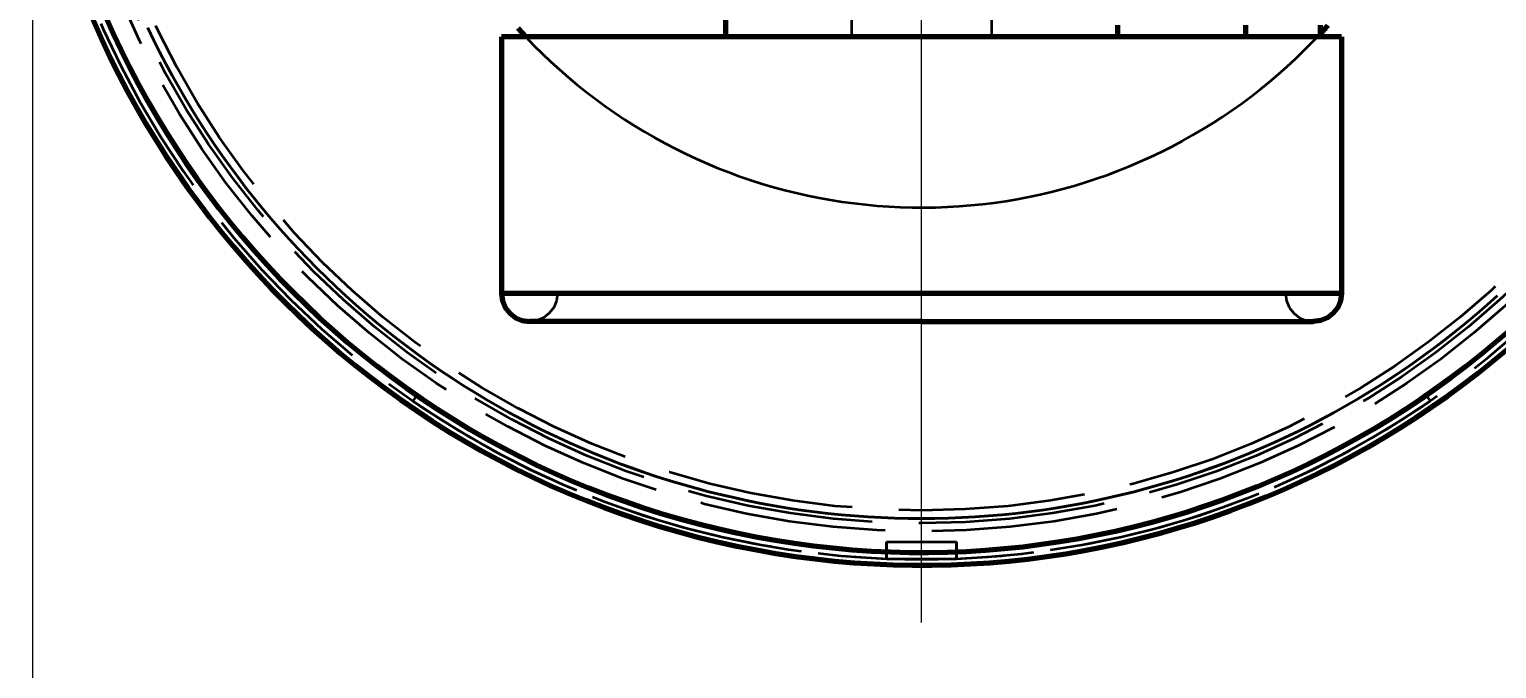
# Model space of a CAD drawing. Header units: millimetres. Extents: x 0 to 2208, y 0 to 420.
# Drawn here: x 70.35 to 101.79, y 38.11 to 51.81 of the extents above; entities that cross this region are included whole.
import ezdxf

# ---------------------------------------------------------------- set-up
doc = ezdxf.new("R2010")
doc.units = ezdxf.units.MM
doc.linetypes.add('IRAM-E-TRAZOS', pattern=[5, 4, -1])
doc.linetypes.add('IRAM-F-TRAZO-PUNTO', pattern=[20, 15, -2, 1, -2])
for name, color, linetype, lineweight in [('01-VISIBLE', 7, 'CONTINUOUS', 70), ('02-OCULTA', 4, 'IRAM-E-TRAZOS', 35), ('03-EJE', 1, 'IRAM-F-TRAZO-PUNTO', 18), ('04-COTA', 3, 'CONTINUOUS', 18)]:
    doc.layers.add(name, color=color, linetype=linetype, lineweight=lineweight)
doc.styles.add('ISO3098', font='isocpeur.ttf')
doc.dimstyles.new('FLAMA-IRAM', dxfattribs={"dimtxt": 3.5, "dimasz": 3.5, "dimexe": 2, "dimexo": 1.5, "dimgap": 1, "dimtad": 1, "dimdec": 1, "dimtxsty": 'ISO3098', "dimblk": 'IRAM_FLECHA', "dimblk1": 'IRAM_FLECHA', "dimblk2": 'IRAM_FLECHA', "dimcen": 2.5, "dimclrd": 256, "dimclre": 256, "dimclrt": 256, "dimazin": 3, "dimtfac": 1, "dimtmove": 0, "dimatfit": 3, "dimlwd": 18, "dimlwe": 18})

# ---------------------------------------------------------------- blocks, each defined once
blk = doc.blocks.new('IRAM_FLECHA')
blk.add_solid([(0, 0), (-1, 0.125), (-1, -0.125)])

msp = doc.modelspace()

# ---------------------------------------------------------------- linework, layer by layer
at = {"layer": '01-VISIBLE'}
for p, q in [((85.265, 52.9), (85.265, 51.65)), ((93.665, 51.9), (93.665, 51.65)), ((96.415, 51.65), (96.415, 51.9)), ((98.015, 51.65), (98.015, 51.9)), ((80.465, 51.65), (80.465, 46.15)), ((98.465, 51.65), (98.465, 46.15))]:
    msp.add_line(p, q, dxfattribs=at)
for points in [[(98.015, 51.725), (98.042, 51.754), (98.068, 51.783), (98.095, 51.812), (98.121, 51.841), (98.148, 51.871), (98.174, 51.9)], [(98.465, 51.65), (98.215, 51.65), (97.965, 51.65), (97.715, 51.65), (97.465, 51.65), (97.215, 51.65), (96.965, 51.65), (96.715, 51.65), (96.465, 51.65), (96.215, 51.65), (95.965, 51.65), (95.715, 51.65), (95.465, 51.65), (95.215, 51.65), (94.965, 51.65), (94.715, 51.65), (94.465, 51.65), (94.215, 51.65), (93.965, 51.65), (93.715, 51.65), (93.465, 51.65), (93.215, 51.65), (92.965, 51.65), (92.715, 51.65), (92.465, 51.65), (92.215, 51.65), (91.965, 51.65), (91.715, 51.65), (91.465, 51.65), (91.215, 51.65), (90.965, 51.65), (90.715, 51.65), (90.465, 51.65), (90.215, 51.65), (89.965, 51.65), (89.715, 51.65), (89.465, 51.65), (89.215, 51.65), (88.965, 51.65), (88.715, 51.65), (88.465, 51.65), (88.215, 51.65), (87.965, 51.65), (87.715, 51.65), (87.465, 51.65), (87.215, 51.65), (86.965, 51.65), (86.715, 51.65), (86.465, 51.65), (86.215, 51.65), (85.965, 51.65), (85.715, 51.65), (85.465, 51.65), (85.215, 51.65), (84.965, 51.65), (84.715, 51.65), (84.465, 51.65), (84.215, 51.65), (83.965, 51.65), (83.715, 51.65), (83.465, 51.65), (83.215, 51.65), (82.965, 51.65), (82.715, 51.65), (82.465, 51.65), (82.215, 51.65), (81.965, 51.65), (81.715, 51.65), (81.465, 51.65), (81.215, 51.65), (80.965, 51.65), (80.715, 51.65), (80.465, 51.65)], [(80.814, 51.835), (80.985, 51.65)], [(89.465, 46.15), (89.215, 46.15), (88.965, 46.15), (88.715, 46.15), (88.465, 46.15), (88.215, 46.15), (87.965, 46.15), (87.715, 46.15), (87.465, 46.15), (87.215, 46.15), (86.965, 46.15), (86.715, 46.15), (86.465, 46.15), (86.215, 46.15), (85.965, 46.15), (85.715, 46.15), (85.465, 46.15), (85.215, 46.15), (84.965, 46.15), (84.715, 46.15), (84.465, 46.15), (84.215, 46.15), (83.965, 46.15), (83.715, 46.15), (83.465, 46.15), (83.215, 46.15), (82.965, 46.15), (82.715, 46.15), (82.465, 46.15), (82.215, 46.15), (81.965, 46.15), (81.715, 46.15), (81.465, 46.15), (81.215, 46.15), (80.965, 46.15), (80.715, 46.15), (80.465, 46.15)], [(80.465, 46.15), (80.485, 45.995), (80.545, 45.85), (80.641, 45.726), (80.765, 45.63), (80.91, 45.57), (81.065, 45.55)], [(98.465, 46.15), (98.215, 46.15), (97.965, 46.15), (97.715, 46.15), (97.465, 46.15), (97.215, 46.15), (96.965, 46.15), (96.715, 46.15), (96.465, 46.15), (96.215, 46.15), (95.965, 46.15), (95.715, 46.15), (95.465, 46.15), (95.215, 46.15), (94.965, 46.15), (94.715, 46.15), (94.465, 46.15), (94.215, 46.15), (93.965, 46.15), (93.715, 46.15), (93.465, 46.15), (93.215, 46.15), (92.965, 46.15), (92.715, 46.15), (92.465, 46.15), (92.215, 46.15), (91.965, 46.15), (91.715, 46.15), (91.465, 46.15), (91.215, 46.15), (90.965, 46.15), (90.715, 46.15), (90.465, 46.15), (90.215, 46.15), (89.965, 46.15), (89.715, 46.15), (89.465, 46.15)], [(98.465, 46.15), (98.445, 45.995), (98.385, 45.85), (98.289, 45.726), (98.165, 45.63), (98.02, 45.57), (97.865, 45.55)], [(89.465, 45.55), (89.21, 45.55), (88.956, 45.55), (88.701, 45.55), (88.447, 45.55), (88.192, 45.55), (87.938, 45.55), (87.683, 45.55), (87.429, 45.55), (87.174, 45.55), (86.92, 45.55), (86.665, 45.55), (86.41, 45.55), (86.156, 45.55), (85.901, 45.55), (85.647, 45.55), (85.392, 45.55), (85.138, 45.55), (84.883, 45.55), (84.629, 45.55), (84.374, 45.55), (84.12, 45.55), (83.865, 45.55), (83.61, 45.55), (83.356, 45.55), (83.101, 45.55), (82.847, 45.55), (82.592, 45.55), (82.338, 45.55), (82.083, 45.55), (81.829, 45.55), (81.574, 45.55), (81.32, 45.55), (81.065, 45.55)], [(81.065, 45.55), (81.065, 45.55), (81.065, 45.55), (81.065, 45.55), (81.065, 45.55), (81.065, 45.55), (81.065, 45.55)], [(89.465, 45.55), (89.72, 45.55), (89.974, 45.55), (90.229, 45.55), (90.483, 45.55), (90.738, 45.55), (90.992, 45.55), (91.247, 45.55), (91.501, 45.55), (91.756, 45.55), (92.01, 45.55), (92.265, 45.55), (92.52, 45.55), (92.774, 45.55), (93.029, 45.55), (93.283, 45.55), (93.538, 45.55), (93.792, 45.55), (94.047, 45.55), (94.301, 45.55), (94.556, 45.55), (94.81, 45.55), (95.065, 45.55), (95.32, 45.55), (95.574, 45.55), (95.829, 45.55), (96.083, 45.55), (96.338, 45.55), (96.592, 45.55), (96.847, 45.55), (97.101, 45.55), (97.356, 45.55), (97.61, 45.55), (97.865, 45.55)]]:
    msp.add_lwpolyline(points, dxfattribs=at)
for radius, start, end in [(19.325, 23.6429, -23.6429), (19.05, 24.0055, -24.0055)]:
    msp.add_arc((89.465, 59.65), radius, start, end, dxfattribs=at)
at = {"layer": '02-OCULTA'}
for p, q in [((87.965, 54.15), (87.965, 51.65)), ((90.965, 54.15), (90.965, 51.65)), ((78.651, 43.967), (78.566, 43.843)), ((78.651, 43.967), (78.566, 43.843)), ((100.279, 43.967), (100.364, 43.843)), ((100.279, 43.967), (100.364, 43.843)), ((88.715, 40.825), (90.215, 40.825)), ((88.715, 40.465), (88.715, 40.825)), ((88.715, 40.825), (90.215, 40.825)), ((88.715, 40.465), (88.715, 40.825)), ((90.215, 40.465), (90.215, 40.825)), ((90.215, 40.465), (90.215, 40.825)), ((88.715, 40.465), (90.215, 40.465)), ((88.715, 40.465), (90.215, 40.465))]:
    msp.add_line(p, q, dxfattribs=at)
for points in [[(72.884, 51.848), (73.009, 51.588), (73.138, 51.331), (73.27, 51.075), (73.407, 50.822), (73.548, 50.571), (73.692, 50.322), (73.841, 50.075), (73.993, 49.831), (74.149, 49.589), (74.309, 49.35), (74.472, 49.113), (74.64, 48.879), (74.811, 48.647), (74.985, 48.418), (75.163, 48.192), (75.345, 47.969), (75.53, 47.749), (75.719, 47.531), (75.911, 47.317), (76.106, 47.105), (76.305, 46.897), (76.507, 46.692), (76.712, 46.49), (76.92, 46.291), (77.132, 46.096), (77.346, 45.904), (77.564, 45.715), (77.784, 45.53), (78.007, 45.348), (78.233, 45.17), (78.462, 44.996), (78.694, 44.825), (78.928, 44.657), (79.165, 44.494), (79.404, 44.334), (79.646, 44.178), (79.89, 44.025), (80.137, 43.877), (80.386, 43.732), (80.637, 43.592), (80.89, 43.455), (81.146, 43.322), (81.403, 43.194), (81.663, 43.069), (81.924, 42.949), (82.187, 42.832), (82.452, 42.72), (82.719, 42.612), (82.988, 42.508), (83.258, 42.408), (83.529, 42.313), (83.802, 42.222), (84.077, 42.135), (84.352, 42.053), (84.63, 41.975), (84.908, 41.901), (85.187, 41.832), (85.468, 41.767), (85.749, 41.706), (86.031, 41.65), (86.314, 41.598), (86.598, 41.551), (86.883, 41.508), (87.168, 41.47), (87.454, 41.436), (87.74, 41.407), (88.027, 41.382), (88.314, 41.361), (88.602, 41.346), (88.889, 41.334), (89.177, 41.328), (89.465, 41.325), (89.753, 41.328), (90.041, 41.334), (90.328, 41.346), (90.616, 41.361), (90.903, 41.382), (91.19, 41.407), (91.476, 41.436), (91.762, 41.47), (92.047, 41.508), (92.332, 41.551), (92.616, 41.598), (92.899, 41.65), (93.181, 41.706), (93.463, 41.766), (93.743, 41.831), (94.022, 41.901), (94.301, 41.975), (94.578, 42.053), (94.853, 42.135), (95.128, 42.222), (95.401, 42.313), (95.672, 42.408), (95.942, 42.508), (96.211, 42.612), (96.478, 42.72), (96.743, 42.832), (97.006, 42.948), (97.268, 43.069), (97.527, 43.194), (97.785, 43.322), (98.04, 43.455), (98.293, 43.592), (98.544, 43.732), (98.793, 43.877), (99.04, 44.025), (99.284, 44.177), (99.526, 44.334), (99.765, 44.494), (100.002, 44.657), (100.236, 44.825), (100.468, 44.996), (100.697, 45.17), (100.923, 45.348), (101.146, 45.53), (101.366, 45.715), (101.584, 45.904), (101.798, 46.096)], [(101.798, 46.096), (101.584, 45.904), (101.366, 45.716), (101.146, 45.531), (100.923, 45.349), (100.696, 45.171), (100.468, 44.996), (100.236, 44.825), (100.002, 44.658), (99.765, 44.495), (99.525, 44.335), (99.284, 44.179), (99.039, 44.026), (98.793, 43.878), (98.544, 43.733), (98.293, 43.593), (98.039, 43.456), (97.784, 43.323), (97.527, 43.194), (97.267, 43.07), (97.006, 42.949), (96.742, 42.833), (96.477, 42.72), (96.211, 42.612), (95.942, 42.508), (95.672, 42.409), (95.401, 42.313), (95.128, 42.222), (94.853, 42.135), (94.577, 42.053), (94.3, 41.974), (94.022, 41.9), (93.743, 41.831), (93.463, 41.766), (93.181, 41.705), (92.899, 41.649), (92.616, 41.597), (92.332, 41.55), (92.047, 41.507), (91.762, 41.469), (91.476, 41.435), (91.19, 41.406), (90.903, 41.381), (90.616, 41.361), (90.328, 41.345), (90.041, 41.333), (89.753, 41.327), (89.465, 41.324), (89.177, 41.327), (88.889, 41.334), (88.602, 41.345), (88.314, 41.361), (88.027, 41.381), (87.741, 41.406), (87.454, 41.435), (87.168, 41.469), (86.883, 41.508), (86.598, 41.55), (86.315, 41.598), (86.031, 41.649), (85.749, 41.706), (85.468, 41.766), (85.187, 41.831), (84.908, 41.901), (84.63, 41.975), (84.353, 42.053), (84.077, 42.135), (83.802, 42.222), (83.529, 42.313), (83.258, 42.409), (82.988, 42.508), (82.719, 42.612), (82.453, 42.72), (82.187, 42.832), (81.924, 42.949), (81.663, 43.069), (81.403, 43.194), (81.146, 43.323), (80.89, 43.455), (80.637, 43.592), (80.386, 43.733), (80.137, 43.877), (79.89, 44.026), (79.646, 44.178), (79.404, 44.334), (79.165, 44.494), (78.928, 44.658), (78.694, 44.825), (78.462, 44.996), (78.234, 45.17), (78.007, 45.349), (77.784, 45.53), (77.564, 45.716), (77.346, 45.904), (77.132, 46.096), (76.921, 46.292), (76.712, 46.49), (76.507, 46.692), (76.305, 46.897), (76.107, 47.106), (75.911, 47.317), (75.719, 47.531), (75.53, 47.749), (75.345, 47.969), (75.164, 48.192), (74.985, 48.418), (74.811, 48.647), (74.64, 48.879), (74.472, 49.113), (74.309, 49.35), (74.149, 49.589), (73.993, 49.831), (73.84, 50.075), (73.692, 50.322), (73.547, 50.571), (73.407, 50.822), (73.27, 51.075), (73.137, 51.331), (73.009, 51.588), (72.884, 51.848)], [(80.465, 51.65), (80.722, 51.65), (80.979, 51.65), (81.236, 51.65), (81.494, 51.65), (81.751, 51.65), (82.008, 51.65), (82.265, 51.65), (82.522, 51.65), (82.779, 51.65), (83.036, 51.65), (83.294, 51.65), (83.551, 51.65), (83.808, 51.65), (84.065, 51.65), (84.322, 51.65), (84.579, 51.65), (84.836, 51.65), (85.094, 51.65), (85.351, 51.65), (85.608, 51.65), (85.865, 51.65), (86.122, 51.65), (86.379, 51.65), (86.636, 51.65), (86.894, 51.65), (87.151, 51.65), (87.408, 51.65), (87.665, 51.65), (87.922, 51.65), (88.179, 51.65), (88.436, 51.65), (88.694, 51.65), (88.951, 51.65), (89.208, 51.65), (89.465, 51.65)], [(80.985, 51.65), (81.159, 51.469), (81.338, 51.292), (81.52, 51.119), (81.705, 50.95), (81.895, 50.784), (82.087, 50.623), (82.284, 50.466), (82.483, 50.314), (82.686, 50.166), (82.892, 50.022), (83.101, 49.882), (83.313, 49.747), (83.528, 49.617), (83.745, 49.492), (83.965, 49.371), (84.188, 49.255), (84.413, 49.143), (84.641, 49.037), (84.871, 48.935), (85.103, 48.839), (85.337, 48.747), (85.573, 48.661), (85.81, 48.58), (86.05, 48.503), (86.291, 48.432), (86.533, 48.367), (86.777, 48.306), (87.022, 48.251), (87.268, 48.201), (87.516, 48.156), (87.764, 48.117), (88.013, 48.083), (88.262, 48.054), (88.512, 48.031), (88.763, 48.013), (89.014, 48.001), (89.265, 47.994), (89.516, 47.992), (89.767, 47.996), (90.019, 48.005), (90.269, 48.02), (90.52, 48.04), (90.77, 48.065), (91.019, 48.096), (91.268, 48.132), (91.515, 48.174), (91.762, 48.221), (92.008, 48.273), (92.253, 48.33), (92.496, 48.393), (92.738, 48.461), (92.978, 48.534), (93.217, 48.612), (93.454, 48.696), (93.689, 48.784), (93.922, 48.878), (94.153, 48.976), (94.382, 49.08), (94.609, 49.188), (94.833, 49.301), (95.055, 49.419), (95.274, 49.542), (95.49, 49.67), (95.704, 49.802), (95.915, 49.939), (96.123, 50.08), (96.327, 50.226), (96.529, 50.376), (96.727, 50.53), (96.922, 50.689), (97.113, 50.851), (97.301, 51.018), (97.485, 51.189), (97.666, 51.364), (97.842, 51.542), (98.015, 51.725)], [(93.665, 51.65), (93.41, 51.65), (93.156, 51.65), (92.901, 51.65), (92.647, 51.65), (92.392, 51.65), (92.138, 51.65), (91.883, 51.65), (91.629, 51.65), (91.374, 51.65), (91.12, 51.65), (90.865, 51.65), (90.61, 51.65), (90.356, 51.65), (90.101, 51.65), (89.847, 51.65), (89.592, 51.65), (89.338, 51.65), (89.083, 51.65), (88.829, 51.65), (88.574, 51.65), (88.32, 51.65), (88.065, 51.65), (87.81, 51.65), (87.556, 51.65), (87.301, 51.65), (87.047, 51.65), (86.792, 51.65), (86.538, 51.65), (86.283, 51.65), (86.029, 51.65), (85.774, 51.65), (85.52, 51.65), (85.265, 51.65)], [(85.265, 51.65), (85.528, 51.65), (85.79, 51.65), (86.053, 51.65), (86.315, 51.65), (86.578, 51.65), (86.84, 51.65), (87.103, 51.65), (87.365, 51.65), (87.627, 51.65), (87.89, 51.65), (88.153, 51.65), (88.415, 51.65), (88.678, 51.65), (88.94, 51.65), (89.203, 51.65), (89.465, 51.65)], [(90.965, 51.65), (90.715, 51.65), (90.465, 51.65), (90.215, 51.65), (89.965, 51.65), (89.715, 51.65), (89.465, 51.65), (89.215, 51.65), (88.965, 51.65), (88.715, 51.65), (88.465, 51.65), (88.215, 51.65), (87.965, 51.65)], [(87.965, 51.65), (88.215, 51.65), (88.465, 51.65), (88.715, 51.65), (88.965, 51.65), (89.215, 51.65), (89.465, 51.65)], [(89.465, 51.65), (89.728, 51.65), (89.99, 51.65), (90.252, 51.65), (90.515, 51.65), (90.778, 51.65), (91.04, 51.65), (91.303, 51.65), (91.565, 51.65), (91.828, 51.65), (92.09, 51.65), (92.353, 51.65), (92.615, 51.65), (92.877, 51.65), (93.14, 51.65), (93.403, 51.65), (93.665, 51.65)], [(89.465, 51.65), (89.715, 51.65), (89.965, 51.65), (90.215, 51.65), (90.465, 51.65), (90.715, 51.65), (90.965, 51.65)], [(89.465, 51.65), (89.715, 51.65), (89.965, 51.65), (90.215, 51.65), (90.465, 51.65), (90.715, 51.65), (90.965, 51.65), (91.215, 51.65), (91.465, 51.65), (91.715, 51.65), (91.965, 51.65), (92.215, 51.65), (92.465, 51.65), (92.715, 51.65), (92.965, 51.65), (93.215, 51.65), (93.465, 51.65), (93.715, 51.65), (93.965, 51.65), (94.215, 51.65), (94.465, 51.65), (94.715, 51.65), (94.965, 51.65), (95.215, 51.65), (95.465, 51.65), (95.715, 51.65), (95.965, 51.65), (96.215, 51.65), (96.465, 51.65), (96.715, 51.65), (96.965, 51.65), (97.215, 51.65), (97.465, 51.65), (97.715, 51.65), (97.965, 51.65), (98.215, 51.65), (98.465, 51.65)], [(98.015, 51.65), (97.748, 51.65), (97.482, 51.65), (97.215, 51.65), (96.948, 51.65), (96.682, 51.65), (96.415, 51.65)], [(96.415, 51.65), (96.548, 51.65), (96.682, 51.65), (96.815, 51.65), (96.948, 51.65), (97.082, 51.65), (97.215, 51.65)], [(97.215, 51.65), (97.348, 51.65), (97.482, 51.65), (97.615, 51.65), (97.748, 51.65), (97.882, 51.65), (98.015, 51.65)], [(80.465, 46.15), (80.722, 46.15), (80.979, 46.15), (81.236, 46.15), (81.494, 46.15), (81.751, 46.15), (82.008, 46.15), (82.265, 46.15), (82.522, 46.15), (82.779, 46.15), (83.036, 46.15), (83.294, 46.15), (83.551, 46.15), (83.808, 46.15), (84.065, 46.15), (84.322, 46.15), (84.579, 46.15), (84.836, 46.15), (85.094, 46.15), (85.351, 46.15), (85.608, 46.15), (85.865, 46.15), (86.122, 46.15), (86.379, 46.15), (86.636, 46.15), (86.894, 46.15), (87.151, 46.15), (87.408, 46.15), (87.665, 46.15), (87.922, 46.15), (88.179, 46.15), (88.436, 46.15), (88.694, 46.15), (88.951, 46.15), (89.208, 46.15), (89.465, 46.15)], [(81.665, 46.15), (81.645, 45.995), (81.585, 45.85), (81.489, 45.726), (81.365, 45.63), (81.22, 45.57), (81.065, 45.55)], [(97.265, 46.15), (97.013, 46.15), (96.762, 46.15), (96.51, 46.15), (96.259, 46.15), (96.007, 46.15), (95.755, 46.15), (95.504, 46.15), (95.252, 46.15), (95, 46.15), (94.749, 46.15), (94.497, 46.15), (94.246, 46.15), (93.994, 46.15), (93.742, 46.15), (93.491, 46.15), (93.239, 46.15), (92.988, 46.15), (92.736, 46.15), (92.484, 46.15), (92.233, 46.15), (91.981, 46.15), (91.73, 46.15), (91.478, 46.15), (91.226, 46.15), (90.975, 46.15), (90.723, 46.15), (90.471, 46.15), (90.22, 46.15), (89.968, 46.15), (89.717, 46.15), (89.465, 46.15), (89.213, 46.15), (88.962, 46.15), (88.71, 46.15), (88.459, 46.15), (88.207, 46.15), (87.955, 46.15), (87.704, 46.15), (87.452, 46.15), (87.2, 46.15), (86.949, 46.15), (86.697, 46.15), (86.446, 46.15), (86.194, 46.15), (85.942, 46.15), (85.691, 46.15), (85.439, 46.15), (85.188, 46.15), (84.936, 46.15), (84.684, 46.15), (84.433, 46.15), (84.181, 46.15), (83.93, 46.15), (83.678, 46.15), (83.426, 46.15), (83.175, 46.15), (82.923, 46.15), (82.671, 46.15), (82.42, 46.15), (82.168, 46.15), (81.917, 46.15), (81.665, 46.15)], [(81.665, 46.15), (81.917, 46.15), (82.168, 46.15), (82.42, 46.15), (82.671, 46.15), (82.923, 46.15), (83.175, 46.15), (83.426, 46.15), (83.678, 46.15), (83.93, 46.15), (84.181, 46.15), (84.433, 46.15), (84.684, 46.15), (84.936, 46.15), (85.188, 46.15), (85.439, 46.15), (85.691, 46.15), (85.942, 46.15), (86.194, 46.15), (86.446, 46.15), (86.697, 46.15), (86.949, 46.15), (87.2, 46.15), (87.452, 46.15), (87.704, 46.15), (87.955, 46.15), (88.207, 46.15), (88.459, 46.15), (88.71, 46.15), (88.962, 46.15), (89.213, 46.15), (89.465, 46.15)], [(89.465, 46.15), (89.715, 46.15), (89.965, 46.15), (90.215, 46.15), (90.465, 46.15), (90.715, 46.15), (90.965, 46.15), (91.215, 46.15), (91.465, 46.15), (91.715, 46.15), (91.965, 46.15), (92.215, 46.15), (92.465, 46.15), (92.715, 46.15), (92.965, 46.15), (93.215, 46.15), (93.465, 46.15), (93.715, 46.15), (93.965, 46.15), (94.215, 46.15), (94.465, 46.15), (94.715, 46.15), (94.965, 46.15), (95.215, 46.15), (95.465, 46.15), (95.715, 46.15), (95.965, 46.15), (96.215, 46.15), (96.465, 46.15), (96.715, 46.15), (96.965, 46.15), (97.215, 46.15), (97.465, 46.15), (97.715, 46.15), (97.965, 46.15), (98.215, 46.15), (98.465, 46.15)], [(89.465, 46.15), (89.717, 46.15), (89.968, 46.15), (90.22, 46.15), (90.471, 46.15), (90.723, 46.15), (90.975, 46.15), (91.226, 46.15), (91.478, 46.15), (91.73, 46.15), (91.981, 46.15), (92.233, 46.15), (92.484, 46.15), (92.736, 46.15), (92.988, 46.15), (93.239, 46.15), (93.491, 46.15), (93.742, 46.15), (93.994, 46.15), (94.246, 46.15), (94.497, 46.15), (94.749, 46.15), (95, 46.15), (95.252, 46.15), (95.504, 46.15), (95.755, 46.15), (96.007, 46.15), (96.259, 46.15), (96.51, 46.15), (96.762, 46.15), (97.013, 46.15), (97.265, 46.15)], [(97.265, 46.15), (97.285, 45.995), (97.345, 45.85), (97.441, 45.726), (97.565, 45.63), (97.71, 45.57), (97.865, 45.55)], [(81.065, 45.55), (81.316, 45.55), (81.567, 45.55), (81.817, 45.55), (82.068, 45.55), (82.319, 45.55), (82.57, 45.55), (82.82, 45.55), (83.071, 45.55), (83.322, 45.55), (83.573, 45.55), (83.823, 45.55), (84.074, 45.55), (84.325, 45.55), (84.576, 45.55), (84.826, 45.55), (85.077, 45.55), (85.328, 45.55), (85.579, 45.55), (85.829, 45.55), (86.08, 45.55), (86.331, 45.55), (86.581, 45.55), (86.832, 45.55), (87.083, 45.55), (87.334, 45.55), (87.584, 45.55), (87.835, 45.55), (88.086, 45.55), (88.337, 45.55), (88.587, 45.55), (88.838, 45.55), (89.089, 45.55), (89.34, 45.55), (89.59, 45.55), (89.841, 45.55), (90.092, 45.55), (90.343, 45.55), (90.593, 45.55), (90.844, 45.55), (91.095, 45.55), (91.346, 45.55), (91.596, 45.55), (91.847, 45.55), (92.098, 45.55), (92.349, 45.55), (92.599, 45.55), (92.85, 45.55), (93.101, 45.55), (93.352, 45.55), (93.602, 45.55), (93.853, 45.55), (94.104, 45.55), (94.355, 45.55), (94.605, 45.55), (94.856, 45.55), (95.107, 45.55), (95.358, 45.55), (95.608, 45.55), (95.859, 45.55), (96.11, 45.55), (96.361, 45.55), (96.611, 45.55), (96.862, 45.55), (97.113, 45.55), (97.364, 45.55), (97.614, 45.55), (97.865, 45.55)], [(88.715, 40.825), (88.965, 40.825), (89.215, 40.825), (89.465, 40.825), (89.715, 40.825), (89.965, 40.825), (90.215, 40.825)], [(88.715, 40.465), (88.715, 40.525), (88.715, 40.585), (88.715, 40.645), (88.715, 40.705), (88.715, 40.765), (88.715, 40.825)], [(88.715, 40.825), (88.965, 40.825), (89.215, 40.825), (89.465, 40.825), (89.715, 40.825), (89.965, 40.825), (90.215, 40.825)], [(88.715, 40.825), (88.715, 40.765), (88.715, 40.705), (88.715, 40.645), (88.715, 40.585), (88.715, 40.525), (88.715, 40.465)], [(90.215, 40.465), (90.215, 40.525), (90.215, 40.585), (90.215, 40.645), (90.215, 40.705), (90.215, 40.765), (90.215, 40.825)], [(90.215, 40.825), (90.215, 40.765), (90.215, 40.705), (90.215, 40.645), (90.215, 40.585), (90.215, 40.525), (90.215, 40.465)], [(88.715, 40.465), (88.965, 40.465), (89.215, 40.465), (89.465, 40.465), (89.715, 40.465), (89.965, 40.465), (90.215, 40.465)], [(88.715, 40.465), (88.965, 40.465), (89.215, 40.465), (89.465, 40.465), (89.715, 40.465), (89.965, 40.465), (90.215, 40.465)]]:
    msp.add_lwpolyline(points, dxfattribs=at)
for radius in [19.325, 19.05, 19.05, 19.05, 19.05, 19.05, 18.6, 18.6, 18.6, 18.6, 18.6, 18.6, 18.6, 18.6, 18.425, 18.425, 18.15, 18.15, 18.15, 18.15]:
    msp.add_circle((89.465, 59.65), radius, dxfattribs=at)
for radius, start, end in [(19.2, 144, 36), (19.2, 144, 36), (19.05, 144, 36), (19.05, 144, 36), (19.2, -124.588, -55.412), (19.2, -124.588, -55.412), (19.05, -124.588, -55.412), (19.05, -124.588, -55.412)]:
    msp.add_arc((89.465, 59.65), radius, start, end, dxfattribs=at)
at = {"layer": '03-EJE'}
msp.add_line((89.465, 39.1), (89.465, 80.2), dxfattribs=at)

# ---------------------------------------------------------------- dimensions: what is measured, and where the dimension line sits
at = {"layer": '04-COTA'}
msp.add_linear_dim(base=(70.415, 30.327), p1=(70.415, 59.65), p2=(108.515, 59.65), dimstyle='FLAMA-IRAM', override={"dimlfac": 2, "dimpost": '%%c<>'}, dxfattribs=at).render()

doc.saveas('drawing.dxf')
